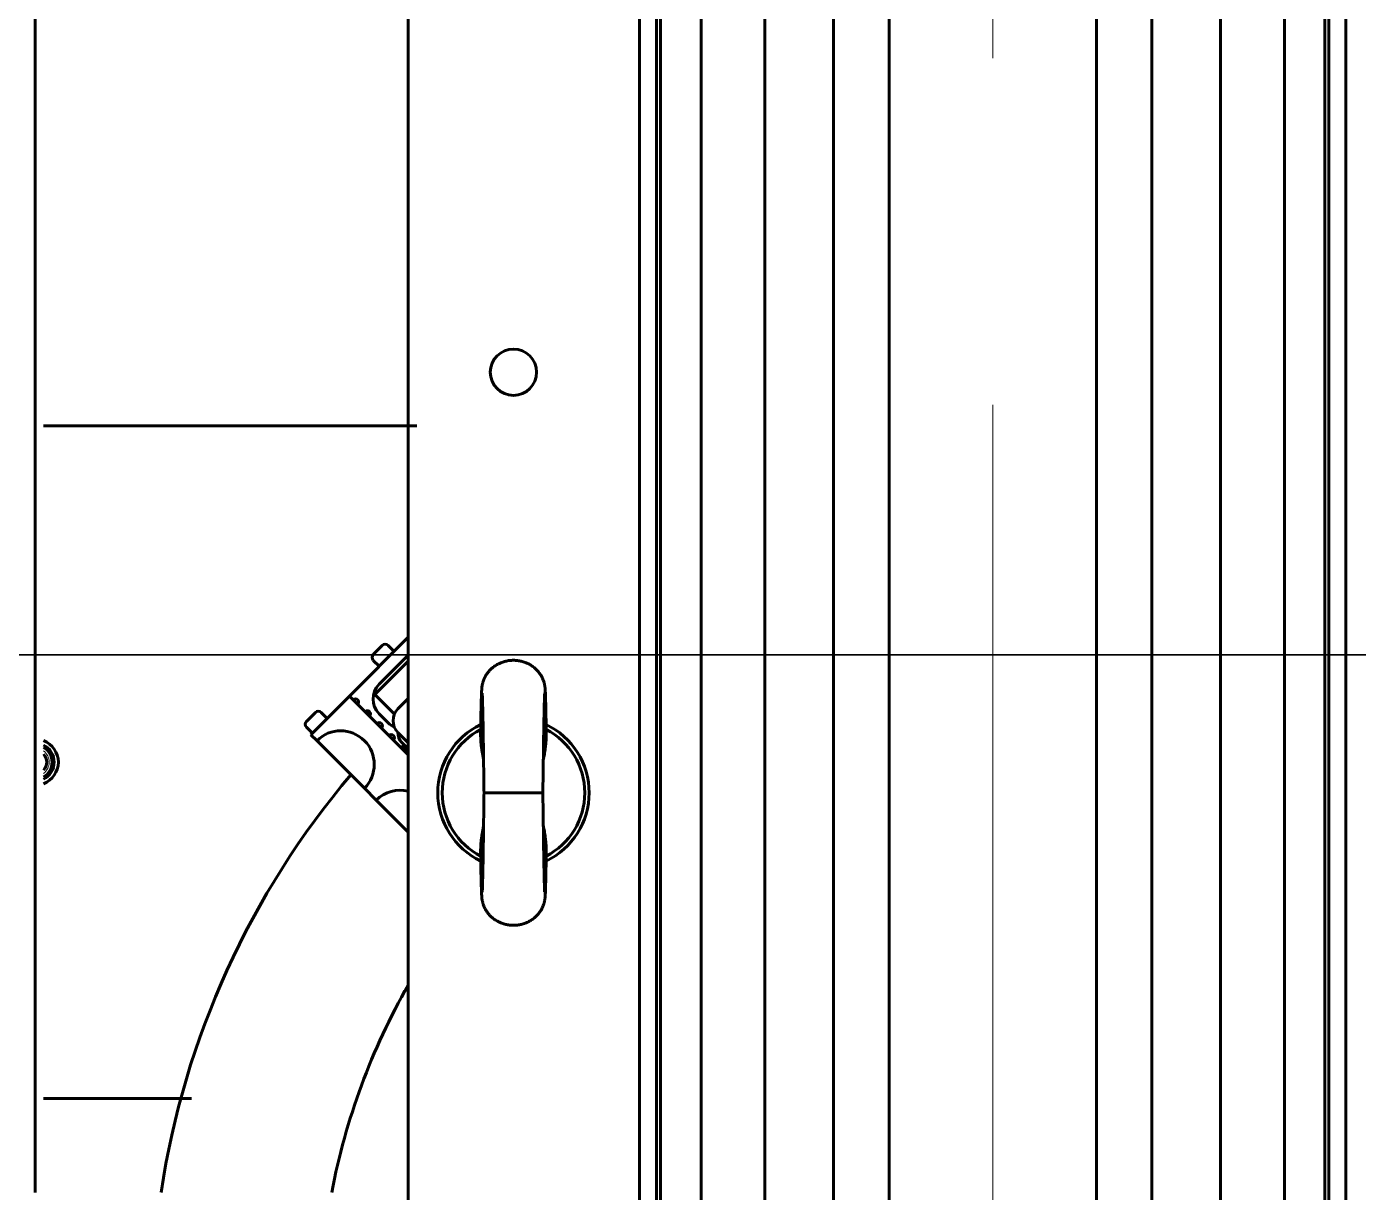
# Model space of a CAD drawing. Header units: millimetres. Extents: x 0 to 1680, y 0 to 594.
# Drawn here: x 114.02 to 119.78, y 446.25 to 451.3 of the extents above; entities that cross this region are included whole.
import ezdxf

# ---------------------------------------------------------------- set-up
doc = ezdxf.new("R2010")
doc.units = ezdxf.units.MM
for name, pattern in [('K5LT32792', [0]), ('K5LT32794', [0]), ('K5LT_AXLED', [13.35, 8.85, -1.5, 1.5, -1.5]), ('K5LT_BASIC', [0]), ('K5LT_REINFORCED', [0])]:
    doc.linetypes.add(name, pattern=pattern)
doc.layers.add('Системный слой', color=7, linetype='Continuous')

# ---------------------------------------------------------------- blocks, each defined once
blk = doc.blocks.new('U16')
at = {"layer": 'Системный слой', "color": 150, "linetype": 'K5LT_BASIC', "lineweight": 25, "true_color": 0x0080ff}
blk.add_line((100.018, 448.5773), (132.418, 448.5773), dxfattribs=at)
blk = doc.blocks.new('U18')
at = {"layer": 'Системный слой', "color": 150, "linetype": 'K5LT_BASIC', "lineweight": 25, "true_color": 0x0080ff}
blk.add_line((132.418, 448.5773), (100.018, 448.5773), dxfattribs=at)
blk = doc.blocks.new('U1225')
at = {"layer": 'Системный слой', "color": 5, "linetype": 'K5LT32792', "lineweight": 60, "true_color": 0x0000ff}
for p, q in [((115.7045, 449.5693), (114.0892, 449.5693)), ((114.73, 446.6573), (114.0892, 446.6573))]:
    blk.add_line(p, q, dxfattribs=at)
for radius, start, end in [(0.1001, 290.92483, 69.07517), (0.0819, 295.88129, 64.11871), (0.0728, 299.41103, 60.58897), (0.0501, 315.58469, 44.41531)]:
    blk.add_arc((114.0535, 448.1133), radius, start, end, dxfattribs=at)
at = {"layer": 'Системный слой', "color": 7, "linetype": 'K5LT32794', "lineweight": 18}
blk.add_arc((114.0535, 448.1133), 0.0605, 306.23112, 53.76888, dxfattribs=at)
blk = doc.blocks.new('U1224')
at = {"layer": 'Системный слой', "color": 5, "linetype": 'K5LT32792', "lineweight": 60, "true_color": 0x0000ff}
for p, q in [((116.6691, 441.7927), (116.6691, 468.5927)), ((119.7248, 468.5927), (119.7248, 441.7927)), ((115.6681, 441.8291), (115.6681, 468.5563)), ((117.7483, 466.2267), (117.7483, 444.1587)), ((118.6456, 466.2267), (118.6456, 444.1587)), ((117.5081, 466.1357), (117.5081, 444.2497)), ((118.8858, 466.1357), (118.8858, 444.2497)), ((117.2114, 465.9537), (117.2114, 444.4317)), ((119.1825, 465.9537), (119.1825, 444.4317)), ((116.9348, 465.6807), (116.9348, 444.7047)), ((119.4591, 465.6807), (119.4591, 444.7047)), ((116.7419, 445.2507), (116.7419, 465.1347)), ((116.7601, 445.2507), (116.7601, 465.1347)), ((119.6338, 465.1347), (119.6338, 445.2507)), ((119.652, 465.1347), (119.652, 445.2507)), ((114.0528, 454.6467), (114.0528, 446.2517)), ((115.6681, 448.6536), (115.4138, 448.3993)), ((115.5553, 448.6181), (115.5167, 448.5795)), ((115.5811, 448.6181), (115.6068, 448.5924)), ((115.6068, 448.5924), (115.5811, 448.6181)), ((115.5167, 448.5538), (115.5425, 448.528)), ((115.6681, 448.5506), (115.5232, 448.4058)), ((115.5425, 448.4508), (115.6681, 448.5764)), ((115.2465, 448.232), (115.4138, 448.3993)), ((115.4138, 448.3993), (115.6681, 448.1451)), ((115.5232, 448.4058), (115.6078, 448.3211)), ((115.6234, 448.3442), (115.6681, 448.3889)), ((115.2272, 448.2899), (115.2658, 448.3285)), ((115.2915, 448.3285), (115.3173, 448.3028)), ((115.3173, 448.3028), (115.2915, 448.3285)), ((115.5811, 448.2835), (115.5425, 448.3221)), ((115.2272, 448.2642), (115.2529, 448.2385)), ((115.2465, 448.232), (115.2722, 448.2063)), ((115.4781, 448.0004), (115.2722, 448.2063)), ((115.6234, 448.2412), (115.6681, 448.1965)), ((115.6681, 448.1708), (115.6393, 448.1996)), ((116.2651, 448.2401), (116.2651, 448.2383)), ((115.4781, 448.0004), (115.5296, 447.9489)), ((115.9957, 447.9807), (116.2505, 447.9807)), ((116.2346, 447.9807), (116.0115, 447.9807)), ((115.6681, 447.8105), (115.5296, 447.9489)), ((116.2651, 447.7214), (116.2651, 447.7232))]:
    blk.add_line(p, q, dxfattribs=at)
blk.add_circle((116.1231, 449.8007), 0.1001, dxfattribs=at)
for centre, radius, start, end in [((115.5682, 448.6052), 0.0182, 45, 135), ((115.5296, 448.5666), 0.0182, 135, 225), ((115.6068, 448.3865), 0.091, 135, 225), ((115.4395, 448.3736), 0.0137, 315, 135), ((115.2787, 448.3157), 0.0182, 45, 135), ((115.491, 448.3221), 0.0137, 315, 135), ((115.6748, 448.2927), 0.0728, 135, 225), ((115.2401, 448.2771), 0.0182, 135, 225), ((115.3752, 448.1033), 0.1456, 315, 135), ((115.5425, 448.2706), 0.0137, 315, 135), ((115.6454, 448.3478), 0.091, 225, 245.32979), ((116.1231, 447.9807), 0.3276, 115.57274, 244.42726), ((116.1231, 447.9807), 0.3085, 117.35901, 242.64099), ((116.1231, 447.9807), 0.3276, 0, 64.42726), ((116.1231, 447.9807), 0.3085, 0, 62.64099), ((115.594, 448.2192), 0.0137, 315, 135), ((115.6779, 448.2382), 0.0546, 176.81031, 225), ((115.6454, 448.1677), 0.0137, 315, 135), ((118.1969, 445.7057), 3.64, 139.72635, 171.37307), ((115.6326, 447.8459), 0.1456, 75.89226, 135), ((116.1231, 447.9807), 0.3276, 295.57274, 0), ((116.1231, 447.9807), 0.3085, 297.35901, 0), ((118.1969, 445.7057), 2.912, 150.27757, 169.19308), ((115.7136, 447.2527), 0.1365, 245.22274, 250.52878)]:
    blk.add_arc(centre, radius, start, end, dxfattribs=at)
for points, knots in [([(115.981, 448.2401), (115.9811, 448.2456), (115.9812, 448.2511), (115.9815, 448.2699), (115.9818, 448.2828), (115.9822, 448.3072), (115.9824, 448.3187), (115.9829, 448.3401), (115.9831, 448.3501), (115.9835, 448.3684), (115.9837, 448.3768), (115.9842, 448.3918), (115.9844, 448.3985), (115.9849, 448.4103), (115.9851, 448.4154), (115.9856, 448.4243), (115.9858, 448.4281), (115.9863, 448.4337), (115.9864, 448.435), (115.9868, 448.4383), (115.9871, 448.4405), (115.9877, 448.4447), (115.988, 448.4462), (115.9886, 448.4494), (115.9889, 448.451), (115.9897, 448.4544), (115.9902, 448.4562), (115.9912, 448.46), (115.9918, 448.4619), (115.993, 448.4657), (115.9937, 448.4674), (115.995, 448.471), (115.9957, 448.4728), (115.9976, 448.477), (115.9988, 448.4795), (116.0013, 448.4844), (116.0027, 448.4868), (116.0064, 448.493), (116.0089, 448.4967), (116.0122, 448.501), (116.0128, 448.5017), (116.0146, 448.504), (116.0158, 448.5055), (116.0196, 448.5099), (116.0223, 448.5127), (116.0256, 448.5159), (116.0262, 448.5164), (116.028, 448.5181), (116.0292, 448.5192), (116.0323, 448.5218), (116.0341, 448.5233), (116.0406, 448.5283), (116.0455, 448.5316), (116.051, 448.5348), (116.0515, 448.5351), (116.0528, 448.5358), (116.0535, 448.5363), (116.0558, 448.5375), (116.0574, 448.5383), (116.061, 448.5401), (116.0631, 448.5411), (116.0704, 448.5443), (116.0758, 448.5463), (116.0867, 448.5495), (116.0922, 448.5508), (116.1033, 448.5528), (116.109, 448.5534), (116.1203, 448.5541), (116.126, 448.5541), (116.1374, 448.5534), (116.1431, 448.5527), (116.1543, 448.5507), (116.16, 448.5494), (116.1709, 448.5461), (116.1763, 448.5441), (116.1867, 448.5395), (116.1918, 448.5368), (116.2015, 448.531), (116.2061, 448.5278), (116.2111, 448.524), (116.2115, 448.5236), (116.2127, 448.5227), (116.2133, 448.5222), (116.2154, 448.5205), (116.2167, 448.5193), (116.2197, 448.5166), (116.2213, 448.5151), (116.227, 448.5094), (116.2308, 448.505), (116.2372, 448.4966), (116.24, 448.4926), (116.2448, 448.4844), (116.2471, 448.4802), (116.2501, 448.4734), (116.2511, 448.4709), (116.2528, 448.4665), (116.2534, 448.4647), (116.2545, 448.4612), (116.2551, 448.4595), (116.2561, 448.4558), (116.2566, 448.4537), (116.2574, 448.4499), (116.2578, 448.4483), (116.2583, 448.4451), (116.2585, 448.4438), (116.2589, 448.4416), (116.259, 448.4407), (116.2593, 448.4382), (116.2595, 448.4369), (116.2598, 448.4342), (116.2599, 448.433), (116.2602, 448.4295), (116.2603, 448.4272), (116.2607, 448.4211), (116.2609, 448.4171), (116.2614, 448.4075), (116.2616, 448.4019), (116.262, 448.3891), (116.2622, 448.3818), (116.2627, 448.3656), (116.2629, 448.3566), (116.2633, 448.3371), (116.2635, 448.3265), (116.264, 448.3039), (116.2642, 448.2919), (116.2646, 448.2668), (116.2648, 448.2537), (116.2651, 448.2401)], [0, 0, 0, 0, 0.017176, 0.017176, 0.060189, 0.060189, 0.103031, 0.103031, 0.145607, 0.145607, 0.187776, 0.187776, 0.229214, 0.229214, 0.269265, 0.269265, 0.306287, 0.306287, 0.316766, 0.316766, 0.331254, 0.331254, 0.338433, 0.338433, 0.344351, 0.344351, 0.35027, 0.35027, 0.356188, 0.356188, 0.361322, 0.361322, 0.366455, 0.366455, 0.373597, 0.373597, 0.380738, 0.380738, 0.392058, 0.392058, 0.394507, 0.394507, 0.399406, 0.399406, 0.409203, 0.409203, 0.411209, 0.411209, 0.415366, 0.415366, 0.421362, 0.421362, 0.436111, 0.436111, 0.437601, 0.437601, 0.439779, 0.439779, 0.444222, 0.444222, 0.449945, 0.449945, 0.464388, 0.464388, 0.478644, 0.478644, 0.492934, 0.492934, 0.507282, 0.507282, 0.521702, 0.521702, 0.536183, 0.536183, 0.550605, 0.550605, 0.564958, 0.564958, 0.579205, 0.579205, 0.580711, 0.580711, 0.582894, 0.582894, 0.587406, 0.587406, 0.593111, 0.593111, 0.607745, 0.607745, 0.620022, 0.620022, 0.632298, 0.632298, 0.639528, 0.639528, 0.644784, 0.644784, 0.65004, 0.65004, 0.656718, 0.656718, 0.663396, 0.663396, 0.670074, 0.670074, 0.67518, 0.67518, 0.685394, 0.685394, 0.6957, 0.6957, 0.716312, 0.716312, 0.751075, 0.751075, 0.790029, 0.790029, 0.830998, 0.830998, 0.8729, 0.8729, 0.915279, 0.915279, 0.957968, 0.957968, 1, 1, 1, 1]), ([(115.9957, 447.9807), (115.9954, 447.9978), (115.9952, 448.015), (115.9948, 448.0453), (115.9946, 448.0585), (115.9942, 448.0884), (115.994, 448.1049), (115.9936, 448.1373), (115.9934, 448.1532), (115.9929, 448.1841), (115.9927, 448.1991), (115.9922, 448.228), (115.992, 448.2419), (115.9916, 448.2685), (115.9914, 448.2812), (115.9909, 448.3051), (115.9907, 448.3163), (115.9903, 448.3371), (115.9901, 448.3467), (115.9896, 448.3641), (115.9894, 448.372), (115.989, 448.3857), (115.9888, 448.3917), (115.9884, 448.4014), (115.9883, 448.4052), (115.988, 448.4097), (115.9879, 448.4108), (115.9879, 448.4113)], [0, 0, 0, 0, 0.08232, 0.08232, 0.1467, 0.1467, 0.228852, 0.228852, 0.310923, 0.310923, 0.392854, 0.392854, 0.474577, 0.474577, 0.556012, 0.556012, 0.637073, 0.637073, 0.717469, 0.717469, 0.796934, 0.796934, 0.874791, 0.874791, 0.949492, 0.949492, 1, 1, 1, 1]), ([(116.2505, 447.9807), (116.2507, 447.9978), (116.2509, 448.015), (116.2513, 448.0453), (116.2515, 448.0585), (116.2519, 448.0884), (116.2521, 448.1049), (116.2525, 448.1373), (116.2528, 448.1532), (116.2532, 448.1841), (116.2534, 448.1991), (116.2539, 448.228), (116.2541, 448.2419), (116.2545, 448.2685), (116.2547, 448.2812), (116.2552, 448.3051), (116.2554, 448.3163), (116.2558, 448.3371), (116.256, 448.3467), (116.2565, 448.3641), (116.2567, 448.372), (116.2571, 448.3857), (116.2573, 448.3917), (116.2577, 448.4014), (116.2579, 448.4052), (116.2581, 448.4097), (116.2582, 448.4108), (116.2582, 448.4113)], [0, 0, 0, 0, 0.08232, 0.08232, 0.1467, 0.1467, 0.228852, 0.228852, 0.310923, 0.310923, 0.392854, 0.392854, 0.474577, 0.474577, 0.556012, 0.556012, 0.637073, 0.637073, 0.717469, 0.717469, 0.796934, 0.796934, 0.874791, 0.874791, 0.949492, 0.949492, 1, 1, 1, 1]), ([(115.9938, 448.1227), (115.9927, 448.1286), (115.9911, 448.1372), (115.9888, 448.1509), (115.9872, 448.1612), (115.9857, 448.1713), (115.9845, 448.1808), (115.9832, 448.1919), (115.9823, 448.2025), (115.9816, 448.2121), (115.9812, 448.2206), (115.981, 448.2305), (115.981, 448.2369), (115.981, 448.2401)], [0, 0, 0, 0, 0.15286, 0.221509, 0.353653, 0.416952, 0.479469, 0.596165, 0.701499, 0.749591, 0.83811, 0.919653, 1, 1, 1, 1]), ([(116.2651, 448.2383), (116.2651, 448.234), (116.2651, 448.2267), (116.2647, 448.2163), (116.2641, 448.2067), (116.2633, 448.1965), (116.2624, 448.1875), (116.261, 448.1758), (116.2596, 448.1654), (116.2576, 448.1525), (116.2557, 448.141), (116.2537, 448.1303), (116.2526, 448.1241), (116.2523, 448.1227)], [0, 0, 0, 0, 0.109932, 0.187227, 0.269626, 0.357006, 0.450814, 0.501137, 0.662124, 0.719776, 0.837731, 0.961119, 1, 1, 1, 1]), ([(115.9957, 447.9807), (115.9954, 447.9636), (115.9952, 447.9464), (115.9948, 447.9161), (115.9946, 447.9029), (115.9942, 447.8731), (115.994, 447.8565), (115.9936, 447.8241), (115.9934, 447.8083), (115.9929, 447.7774), (115.9927, 447.7624), (115.9922, 447.7334), (115.992, 447.7195), (115.9916, 447.6929), (115.9914, 447.6802), (115.9909, 447.6564), (115.9907, 447.6451), (115.9903, 447.6243), (115.9901, 447.6147), (115.9896, 447.5973), (115.9894, 447.5894), (115.989, 447.5757), (115.9888, 447.5697), (115.9884, 447.56), (115.9883, 447.5562), (115.988, 447.5518), (115.9879, 447.5506), (115.9879, 447.5502)], [0, 0, 0, 0, 0.08232, 0.08232, 0.1467, 0.1467, 0.228852, 0.228852, 0.310923, 0.310923, 0.392854, 0.392854, 0.474577, 0.474577, 0.556012, 0.556012, 0.637073, 0.637073, 0.717469, 0.717469, 0.796934, 0.796934, 0.874791, 0.874791, 0.949492, 0.949492, 1, 1, 1, 1]), ([(116.2505, 447.9807), (116.2507, 447.9636), (116.2509, 447.9464), (116.2513, 447.9161), (116.2515, 447.9029), (116.2519, 447.8731), (116.2521, 447.8565), (116.2525, 447.8241), (116.2528, 447.8083), (116.2532, 447.7774), (116.2534, 447.7624), (116.2539, 447.7334), (116.2541, 447.7195), (116.2545, 447.6929), (116.2547, 447.6802), (116.2552, 447.6564), (116.2554, 447.6451), (116.2558, 447.6243), (116.256, 447.6147), (116.2565, 447.5973), (116.2567, 447.5894), (116.2571, 447.5757), (116.2573, 447.5697), (116.2577, 447.56), (116.2579, 447.5562), (116.2581, 447.5518), (116.2582, 447.5506), (116.2582, 447.5502)], [0, 0, 0, 0, 0.08232, 0.08232, 0.1467, 0.1467, 0.228852, 0.228852, 0.310923, 0.310923, 0.392854, 0.392854, 0.474577, 0.474577, 0.556012, 0.556012, 0.637073, 0.637073, 0.717469, 0.717469, 0.796934, 0.796934, 0.874791, 0.874791, 0.949492, 0.949492, 1, 1, 1, 1]), ([(115.9938, 447.8388), (115.9927, 447.8328), (115.9911, 447.8242), (115.9888, 447.8105), (115.9872, 447.8002), (115.9857, 447.7902), (115.9845, 447.7807), (115.9832, 447.7695), (115.9823, 447.7589), (115.9816, 447.7494), (115.9812, 447.7408), (115.981, 447.7309), (115.981, 447.7245), (115.981, 447.7214)], [0, 0, 0, 0, 0.15286, 0.221509, 0.353653, 0.416952, 0.479469, 0.596165, 0.701499, 0.749591, 0.83811, 0.919653, 1, 1, 1, 1]), ([(116.2651, 447.7232), (116.2651, 447.7274), (116.2651, 447.7347), (116.2647, 447.7452), (116.2641, 447.7548), (116.2633, 447.765), (116.2624, 447.7739), (116.261, 447.7857), (116.2596, 447.796), (116.2576, 447.8089), (116.2557, 447.8204), (116.2537, 447.8311), (116.2526, 447.8373), (116.2523, 447.8388)], [0, 0, 0, 0, 0.109932, 0.187227, 0.269626, 0.357006, 0.450814, 0.501137, 0.662124, 0.719776, 0.837731, 0.961119, 1, 1, 1, 1]), ([(115.981, 447.7214), (115.9811, 447.7158), (115.9812, 447.7103), (115.9815, 447.6915), (115.9818, 447.6786), (115.9822, 447.6543), (115.9824, 447.6427), (115.9829, 447.6213), (115.9831, 447.6113), (115.9835, 447.593), (115.9837, 447.5846), (115.9842, 447.5696), (115.9844, 447.5629), (115.9849, 447.5511), (115.9851, 447.5461), (115.9856, 447.5371), (115.9858, 447.5333), (115.9863, 447.5277), (115.9864, 447.5265), (115.9868, 447.5231), (115.9871, 447.521), (115.9877, 447.5168), (115.988, 447.5152), (115.9886, 447.512), (115.9889, 447.5105), (115.9897, 447.507), (115.9902, 447.5052), (115.9912, 447.5014), (115.9918, 447.4995), (115.993, 447.4958), (115.9937, 447.494), (115.995, 447.4904), (115.9957, 447.4886), (115.9976, 447.4844), (115.9988, 447.4819), (116.0013, 447.477), (116.0027, 447.4746), (116.0064, 447.4684), (116.0089, 447.4648), (116.0122, 447.4605), (116.0128, 447.4597), (116.0146, 447.4574), (116.0158, 447.456), (116.0196, 447.4516), (116.0223, 447.4488), (116.0256, 447.4456), (116.0262, 447.445), (116.028, 447.4434), (116.0292, 447.4423), (116.0323, 447.4396), (116.0341, 447.4381), (116.0406, 447.4331), (116.0455, 447.4298), (116.051, 447.4266), (116.0515, 447.4263), (116.0528, 447.4256), (116.0535, 447.4252), (116.0558, 447.4239), (116.0574, 447.4231), (116.061, 447.4213), (116.0631, 447.4204), (116.0704, 447.4172), (116.0758, 447.4152), (116.0867, 447.4119), (116.0922, 447.4106), (116.1033, 447.4086), (116.109, 447.408), (116.1203, 447.4073), (116.126, 447.4073), (116.1374, 447.408), (116.1431, 447.4087), (116.1543, 447.4107), (116.16, 447.412), (116.1709, 447.4154), (116.1763, 447.4174), (116.1867, 447.422), (116.1918, 447.4246), (116.2015, 447.4304), (116.2061, 447.4336), (116.2111, 447.4374), (116.2115, 447.4378), (116.2127, 447.4387), (116.2133, 447.4392), (116.2154, 447.4409), (116.2167, 447.4421), (116.2197, 447.4448), (116.2213, 447.4464), (116.227, 447.452), (116.2308, 447.4564), (116.2372, 447.4648), (116.24, 447.4688), (116.2448, 447.477), (116.2471, 447.4813), (116.2501, 447.488), (116.2511, 447.4905), (116.2528, 447.4949), (116.2534, 447.4967), (116.2545, 447.5002), (116.2551, 447.5019), (116.2561, 447.5056), (116.2566, 447.5077), (116.2574, 447.5115), (116.2578, 447.5132), (116.2583, 447.5163), (116.2585, 447.5177), (116.2589, 447.5198), (116.259, 447.5207), (116.2593, 447.5232), (116.2595, 447.5246), (116.2598, 447.5272), (116.2599, 447.5284), (116.2602, 447.532), (116.2603, 447.5342), (116.2607, 447.5404), (116.2609, 447.5444), (116.2614, 447.5539), (116.2616, 447.5595), (116.262, 447.5723), (116.2622, 447.5796), (116.2627, 447.5959), (116.2629, 447.6048), (116.2633, 447.6244), (116.2635, 447.6349), (116.264, 447.6575), (116.2642, 447.6695), (116.2646, 447.6947), (116.2648, 447.7078), (116.2651, 447.7214)], [0, 0, 0, 0, 0.0171763, 0.0171763, 0.0601886, 0.0601886, 0.1030308, 0.1030308, 0.1456067, 0.1456067, 0.1877761, 0.1877761, 0.2292138, 0.2292138, 0.2692646, 0.2692646, 0.3062867, 0.3062867, 0.3167657, 0.3167657, 0.3312543, 0.3312543, 0.3384329, 0.3384329, 0.3443513, 0.3443513, 0.3502697, 0.3502697, 0.3561881, 0.3561881, 0.3613217, 0.3613217, 0.3664553, 0.3664553, 0.3735965, 0.3735965, 0.3807377, 0.3807377, 0.3920581, 0.3920581, 0.3945074, 0.3945074, 0.3994061, 0.3994061, 0.4092034, 0.4092034, 0.411209, 0.411209, 0.4153663, 0.4153663, 0.4213622, 0.4213622, 0.4361115, 0.4361115, 0.4376011, 0.4376011, 0.439779, 0.439779, 0.4442216, 0.4442216, 0.4499455, 0.4499455, 0.4643877, 0.4643877, 0.4786444, 0.4786444, 0.4929344, 0.4929344, 0.5072825, 0.5072825, 0.5217023, 0.5217023, 0.5361832, 0.5361832, 0.5506054, 0.5506054, 0.5649575, 0.5649575, 0.5792045, 0.5792045, 0.5807107, 0.5807107, 0.5828936, 0.5828936, 0.5874061, 0.5874061, 0.5931108, 0.5931108, 0.6077454, 0.6077454, 0.6200219, 0.6200219, 0.6322984, 0.6322984, 0.6395281, 0.6395281, 0.6447841, 0.6447841, 0.65004, 0.65004, 0.6567179, 0.6567179, 0.6633958, 0.6633958, 0.6700737, 0.6700737, 0.6751805, 0.6751805, 0.6853941, 0.6853941, 0.6957002, 0.6957002, 0.7163124, 0.7163124, 0.7510746, 0.7510746, 0.7900292, 0.7900292, 0.8309976, 0.8309976, 0.8729, 0.8729, 0.915279, 0.915279, 0.9579675, 0.9579675, 1, 1, 1, 1])]:
    blk.add_open_spline(points, degree=3, knots=knots, dxfattribs=at)
at = {"layer": 'Системный слой'}
blk.add_blockref('U1225', (0, 0), dxfattribs=at)
blk = doc.blocks.new('U1223')
at = {"layer": 'Системный слой', "color": 30, "linetype": 'K5LT_AXLED', "lineweight": 13, "true_color": 0xff8000}
blk.add_line((118.1969, 440.8099), (118.1969, 469.5099), dxfattribs=at)
at = {"layer": 'Системный слой'}
blk.add_blockref('U1224', (0, 0), dxfattribs=at)

msp = doc.modelspace()

# ---------------------------------------------------------------- linework, layer by layer
at = {"layer": 'Системный слой', "color": 134, "linetype": 'K5LT_REINFORCED', "lineweight": 60, "true_color": 0x009696}
for points in [[(110.61529, 447.76305), (105.63407, 457.04969), (108.2026, 468.65648), (116.81796, 474.66148)], [(110.39893, 449.43459), (106.34979, 456.53967), (107.94366, 470.1303), (116.81796, 474.66148)]]:
    msp.add_open_spline(points, degree=3, dxfattribs=at)

# ---------------------------------------------------------------- block references
at = {"layer": 'Системный слой'}
for name in ['U1223', 'U16', 'U18']:
    msp.add_blockref(name, (0, 0), dxfattribs=at)

doc.saveas('drawing.dxf')
